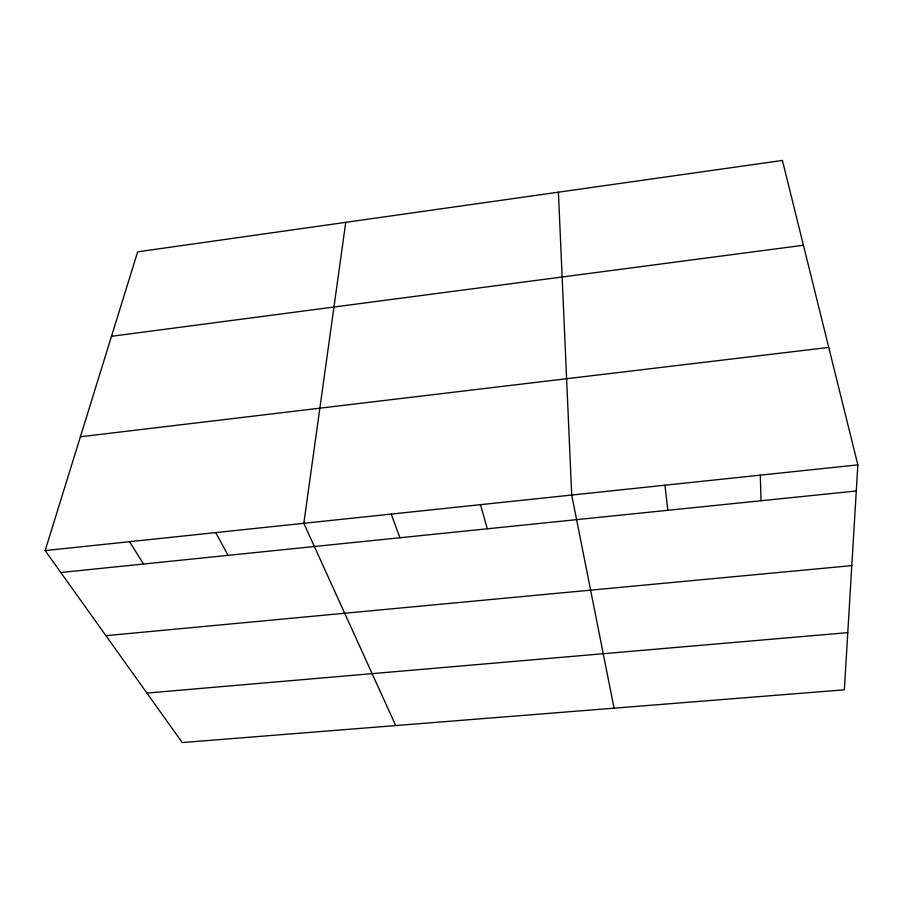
<?xml version="1.0" encoding="UTF-8"?>
<svg xmlns="http://www.w3.org/2000/svg" width="903" height="903" viewBox="0 0 903 903"><rect width="100%" height="100%" fill="white"/><g stroke="black" fill="none" stroke-linecap="round" stroke-linejoin="round"><path stroke-width="1.35" d="M857.85 464.864L844.35 689.824L182.248 742.571L45.15 550.582L137.662 251.835L782.416 160.429L857.85 464.864L45.15 550.582M345.759 222.33L303.826 523.3L395.717 725.572M111.509 336.3L803.433 245.244M80.39 436.77L828.751 347.418M60.806 572.502L856.281 490.984M105.911 635.678L851.811 565.617M146.907 693.075L847.782 632.631M129.524 541.687L143.554 564.025M215.738 532.589L228.053 555.356M391.202 514.078L399.939 537.748M480.475 504.664L487.327 528.797M614.074 708.166L571.712 495.047L558.404 192.181M664.969 485.204L667.802 510.297M760.326 475.147L761.003 500.747"/></g></svg>
